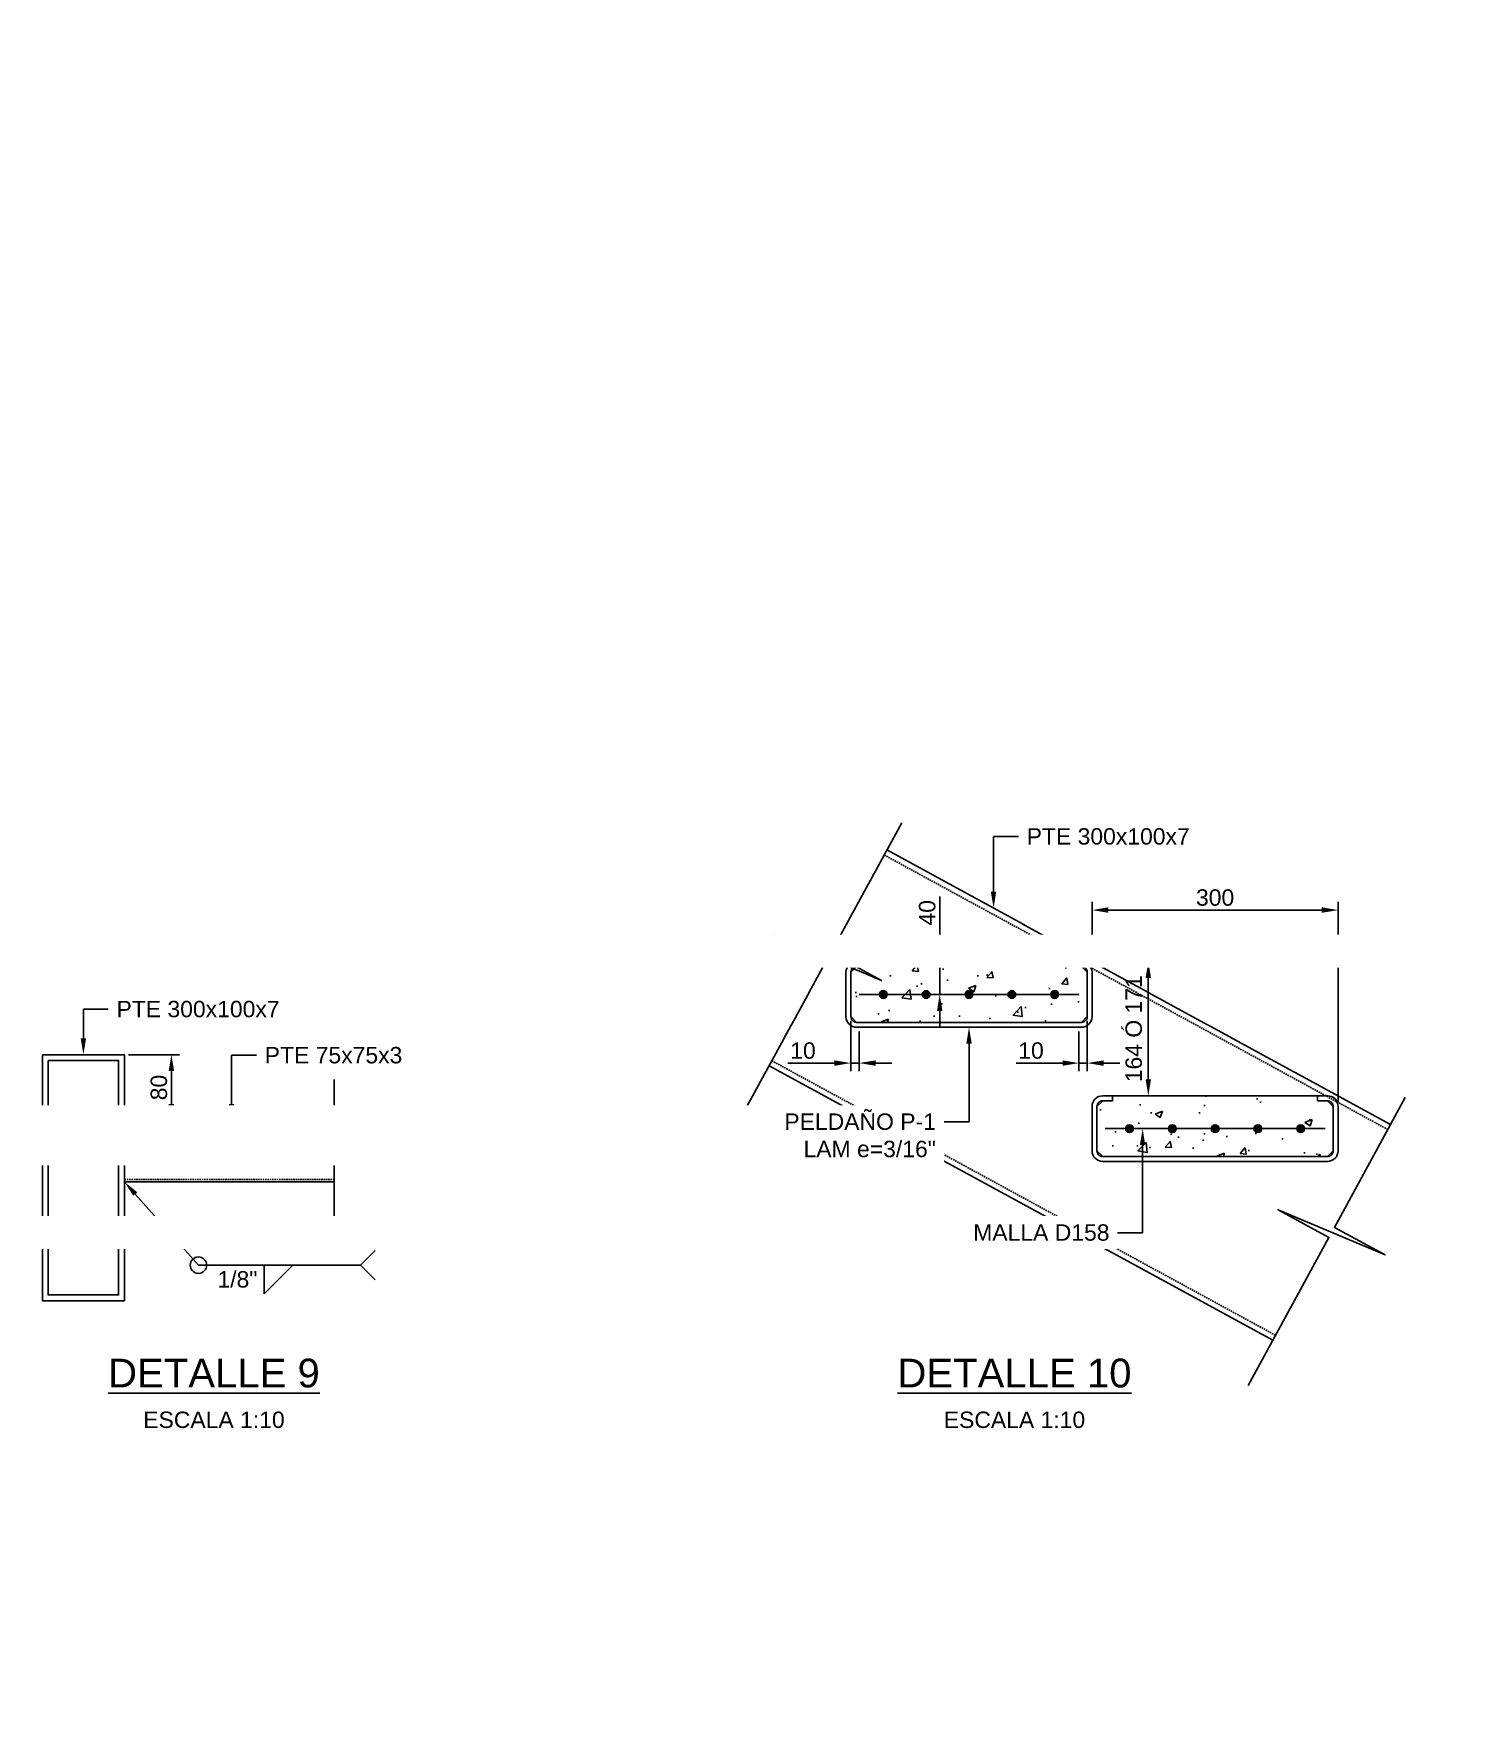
# Model space of a CAD drawing. Header units: millimetres. Extents: x -1367288 to 157996, y -18171 to 61708.
# Drawn here: x 32705 to 34448, y 13244 to 15294 of the extents above; entities that cross this region are included whole.
import ezdxf
from ezdxf import colors
from ezdxf.entities.mleader import LeaderData, LeaderLine
from ezdxf.enums import TextEntityAlignment as Align
from ezdxf.math import Vec2, Vec3

# ---------------------------------------------------------------- set-up
doc = ezdxf.new("R2010")
doc.units = ezdxf.units.MM
doc.header["$LTSCALE"] = 0.3
doc.linetypes.add('HIDDEN', pattern=[9.525, 6.35, -3.175])
for name, color, linetype in [('EE-TEXTO 1', 4, 'Continuous'), ('EE-TEXTO 2', 2, 'Continuous'), ('SIM-CONCRETO', 8, 'Continuous'), ('SIM-COTAS', 1, 'Continuous'), ('SIM-OCULTOS', 8, 'HIDDEN'), ('SIM-PELDAÑOS', 5, 'Continuous'), ('SIM-PTE 300x100x7', 213, 'Continuous'), ('SIM-PTE 75x75x3', 132, 'Continuous')]:
    doc.layers.add(name, color=color, linetype=linetype)
doc.styles.add('ARIAL EE', font='arial.ttf')
doc.styles.get("Standard").update_dxf_attribs({"font": 'arial.ttf'})
doc.dimstyles.new('EE 1_STANDAR', dxfattribs={"dimtxt": 2, "dimasz": 2, "dimexe": 1, "dimexo": 0.5, "dimgap": 0.5, "dimtad": 1, "dimdec": 0, "dimdsep": 46, "dimtxsty": 'ARIAL EE', "dimcen": 1.5, "dimclrd": 256, "dimclre": 256, "dimclrt": 2, "dimadec": 0, "dimazin": 0, "dimtfac": 1, "dimtdec": 0, "dimtix": 1, "dimtmove": 0, "dimatfit": 2, "dimfxl": 1, "dimlwd": -1, "dimlwe": -1, "dimarcsym": 0})

# ---------------------------------------------------------------- blocks, each defined once
blk = doc.blocks.new('*D525')
at = {"layer": 'SIM-COTAS', "transparency": 16777216}
for p, q in [((32820.9, 14048.3), (32883.2, 14048.3)), ((32873.2, 14028.3), (32873.2, 13988.3)), ((32820.9, 13968.3), (32883.2, 13968.3))]:
    blk.add_line(p, q, dxfattribs=at)
for points in [[(32869.8, 14028.3), (32876.5, 14028.3), (32873.2, 14048.3)], [(32869.8, 13988.3), (32876.5, 13988.3), (32873.2, 13968.3)]]:
    blk.add_solid(points, dxfattribs=at)
at = {"layer": 'SIM-COTAS', "color": 2, "transparency": 16777216, "insert": (32858, 14008.3), "char_height": 20, "attachment_point": 5, "rotation": 90, "style": 'ARIAL EE'}
blk.add_mtext('80', dxfattribs=at)
blk = doc.blocks.new('AWS-FILL-IZQ')
at = {"transparency": 16777216}
for p, q in [((8.25, -3.5), (11.75, 0)), ((8.25, 0), (8.25, -3.5)), ((8.25, 0), (20, 0)), ((20, 0), (21.78, 1.78)), ((20, 0), (21.78, -1.78))]:
    blk.add_line(p, q, dxfattribs=at)
at = {"layer": 'EE-TEXTO 2', "color": 2, "transparency": 16777216, "style": 'ARIAL EE'}
for tag, p, flags in [('OBSERVACION', (22.3, -1.07), 4), ('DE-TANTO-CADA-TANTO', (12.07, -2.68), 12)]:
    blk.add_attdef(tag, p, '', height=2, dxfattribs=dict(at, flags=flags))
at = {"layer": 'EE-TEXTO 2', "color": 2, "transparency": 16777216, "style": 'ARIAL EE', "flags": 12}
blk.add_attdef('VALOR_SOLDADURA', text='', height=2, dxfattribs=at).set_placement((7.44, -2.73), align=Align.RIGHT)
blk = doc.blocks.new('TÍTULO')
at = {"layer": 'EE-TEXTO 1', "style": 'ARIAL EE'}
blk.add_attdef('%%UVISTAENPLANTA', text='', height=3.5, dxfattribs=at).set_placement((-0.54, 3.5), align=Align.CENTER)
at = {"layer": 'EE-TEXTO 2', "style": 'ARIAL EE'}
for tag, p in [('SUBTITULO', (-0.77, -1.27)), ('ESCALA1:100', (-0.32, -5.15))]:
    blk.add_attdef(tag, text='', height=2, dxfattribs=at).set_placement(p, align=Align.CENTER)
blk = doc.blocks.new('Peldaño 1')
at = {"layer": 'SIM-CONCRETO'}
h = blk.add_hatch(dxfattribs=at)
h.set_pattern_fill('AR-CONC', color=256, scale=0.5)
h.paths.add_polyline_path([(-25, 0), (-275, 0), (-275, -6), (-287, -6), (-294, -13), (-294, -67), (-287, -74), (-13, -74), (-6, -67), (-6, -13), (-13, -6), (-25, -6)])
blk.add_lwpolyline([(-25, 0), (-275, 0), (-275, -6), (-287, -6), (-294, -13), (-294, -67), (-287, -74), (-13, -74), (-6, -67), (-6, -13), (-13, -6), (-25, -6), (-25, 0)], dxfattribs=at)
at = {"layer": 'SIM-PELDAÑOS'}
blk.add_lwpolyline([(-25, -6), (-13, -6, -0.414214), (-6, -13), (-6, -67, -0.414214), (-13, -74), (-287, -74, -0.414214), (-294, -67), (-294, -13, -0.414214), (-287, -6), (-275, -6), (-275, 0), (-287, 0, 0.414214), (-300, -13), (-300, -67, 0.414214), (-287, -80), (-13, -80, 0.414214), (0, -67), (0, -13, 0.414214), (-13, 0), (-25, 0)], format="xyb", close=True, dxfattribs=at)
blk = doc.blocks.new('*D526')
at = {"layer": 'SIM-COTAS', "transparency": 16777216}
for p, q in [((33995.6, 14153.8), (33995.6, 14234.7)), ((34295.6, 13990.2), (34295.6, 14234.7)), ((34015.6, 14224.7), (34275.6, 14224.7))]:
    blk.add_line(p, q, dxfattribs=at)
at = {"layer": 'SIM-COTAS', "linetype": 'Continuous', "transparency": 16777216}
for points in [[(34015.6, 14228.1), (34015.6, 14221.4), (33995.6, 14224.7)], [(34275.6, 14228.1), (34275.6, 14221.4), (34295.6, 14224.7)]]:
    blk.add_solid(points, dxfattribs=at)
at = {"layer": 'SIM-COTAS', "color": 2, "linetype": 'Continuous', "transparency": 16777216, "insert": (34145.6, 14239.9), "char_height": 20, "attachment_point": 5, "style": 'ARIAL EE'}
blk.add_mtext('300', dxfattribs=at)
blk = doc.blocks.new('*D527')
at = {"layer": 'SIM-COTAS', "transparency": 16777216}
for p, q in [((33987.6, 14161.8), (34074.2, 14161.8)), ((34064.2, 14141.8), (34064.2, 14018.2)), ((34025.6, 13998.2), (34074.2, 13998.2))]:
    blk.add_line(p, q, dxfattribs=at)
at = {"layer": 'SIM-COTAS', "linetype": 'Continuous', "transparency": 16777216}
for points in [[(34060.8, 14141.8), (34067.5, 14141.8), (34064.2, 14161.8)], [(34060.8, 14018.2), (34067.5, 14018.2), (34064.2, 13998.2)]]:
    blk.add_solid(points, dxfattribs=at)
at = {"layer": 'SIM-COTAS', "color": 2, "linetype": 'Continuous', "transparency": 16777216, "insert": (34046.5, 14080), "char_height": 20, "attachment_point": 5, "rotation": 90, "style": 'ARIAL EE'}
blk.add_mtext('164 Ó 171', dxfattribs=at)
blk = doc.blocks.new('*D528')
at = {"layer": 'SIM-COTAS', "transparency": 16777216}
for p, q in [((33809.9, 14181.8), (33809.9, 14241.1)), ((33840.6, 14161.8), (33799.9, 14161.8)), ((33809.9, 14121.8), (33809.9, 14161.8)), ((33840.6, 14121.8), (33799.9, 14121.8)), ((33809.9, 14101.8), (33809.9, 14081.8))]:
    blk.add_line(p, q, dxfattribs=at)
at = {"layer": 'SIM-COTAS', "linetype": 'Continuous', "transparency": 16777216}
for points in [[(33806.5, 14181.8), (33813.2, 14181.8), (33809.9, 14161.8)], [(33806.5, 14101.8), (33813.2, 14101.8), (33809.9, 14121.8)]]:
    blk.add_solid(points, dxfattribs=at)
at = {"layer": 'SIM-COTAS', "color": 2, "linetype": 'Continuous', "transparency": 16777216, "insert": (33794.7, 14221.4), "char_height": 20, "attachment_point": 5, "rotation": 90, "style": 'ARIAL EE'}
blk.add_mtext('40', dxfattribs=at)
blk = doc.blocks.new('*D529')
at = {"layer": 'SIM-COTAS', "transparency": 16777216}
for p, q in [((33701.6, 14089.8), (33701.6, 14028.1)), ((33711.6, 14076.8), (33711.6, 14028.1)), ((33681.6, 14038.1), (33624.9, 14038.1)), ((33711.6, 14038.1), (33701.6, 14038.1)), ((33731.6, 14038.1), (33751.6, 14038.1))]:
    blk.add_line(p, q, dxfattribs=at)
at = {"layer": 'SIM-COTAS', "linetype": 'Continuous', "transparency": 16777216}
for points in [[(33681.6, 14041.4), (33681.6, 14034.8), (33701.6, 14038.1)], [(33731.6, 14041.4), (33731.6, 14034.8), (33711.6, 14038.1)]]:
    blk.add_solid(points, dxfattribs=at)
at = {"layer": 'SIM-COTAS', "color": 2, "linetype": 'Continuous', "transparency": 16777216, "insert": (33643.2, 14053.3), "char_height": 20, "attachment_point": 5, "style": 'ARIAL EE'}
blk.add_mtext('10', dxfattribs=at)
blk = doc.blocks.new('*D530')
at = {"layer": 'SIM-COTAS', "transparency": 16777216}
for p, q in [((33989.6, 14089.8), (33989.6, 14028.1)), ((33979.6, 14076.8), (33979.6, 14028.1)), ((33959.6, 14038.1), (33902.9, 14038.1)), ((33989.6, 14038.1), (33979.6, 14038.1)), ((34009.6, 14038.1), (34029.6, 14038.1))]:
    blk.add_line(p, q, dxfattribs=at)
at = {"layer": 'SIM-COTAS', "linetype": 'Continuous', "transparency": 16777216}
for points in [[(33959.6, 14041.4), (33959.6, 14034.8), (33979.6, 14038.1)], [(34009.6, 14041.4), (34009.6, 14034.8), (33989.6, 14038.1)]]:
    blk.add_solid(points, dxfattribs=at)
at = {"layer": 'SIM-COTAS', "color": 2, "linetype": 'Continuous', "transparency": 16777216, "insert": (33921.2, 14053.3), "char_height": 20, "attachment_point": 5, "style": 'ARIAL EE'}
blk.add_mtext('10', dxfattribs=at)

msp = doc.modelspace()

# ---------------------------------------------------------------- linework, layer by layer
at = {"layer": 'SIM-COTAS', "elevation": 2.1}
msp.add_lwpolyline([(33071.5, 13843.3), (33071.5, 13923.8), (33002, 13923.8, 0.024922), (33000.9, 13923.8), (33142, 13937.9, -0.024922), (33140.9, 13937.8), (33071.5, 13937.8), (33071.5, 14018.3)], format="xyb", dxfattribs=at)
at = {"layer": 'SIM-COTAS'}
msp.add_circle((32906.2, 13791.7, 2.1), 10, dxfattribs=at)
at = {"layer": 'SIM-OCULTOS', "elevation": 2.1}
msp.add_lwpolyline([(32815.9, 13896.3), (33071.5, 13896.3), (33071.5, 13965.3), (32815.9, 13965.3)], close=True, dxfattribs=at)
at = {"layer": 'SIM-PTE 300x100x7', "elevation": 2.1}
msp.add_lwpolyline([(32722.9, 14041.3), (32722.9, 13755.3), (32808.9, 13755.3), (32808.9, 14041.3)], close=True, dxfattribs=at)
at = {"layer": 'SIM-PTE 75x75x3', "elevation": 2.1}
msp.add_lwpolyline([(32815.9, 13893.3), (33071.5, 13893.3), (33071.5, 13968.3), (32815.9, 13968.3)], close=True, dxfattribs=at)

# ---------------------------------------------------------------- block references
at = {"layer": 'EE-TEXTO 1'}
ref = msp.add_blockref('TÍTULO', (32925.1, 13660.1, 0.6), dxfattribs=dict(at, xscale=10, yscale=10, zscale=10))
ref.add_attrib('%%UTÍTULO', '%%uDETALLE 9', dxfattribs={"height": 35, "style": 'ARIAL EE'}).set_placement((32925.1, 13660.1, 0.6), align=Align.MIDDLE_CENTER)
ref.add_attrib('ESCALA', 'ESCALA 1:10', dxfattribs={"layer": 'EE-TEXTO 2', "height": 20, "style": 'ARIAL EE'}).set_placement((32925.1, 13603.1, 0.6), align=Align.MIDDLE_CENTER)
ref = msp.add_blockref('TÍTULO', (33901, 13660.1, 0.6), dxfattribs=dict(at, xscale=10, yscale=10, zscale=10))
ref.add_attrib('%%UTÍTULO', '%%uDETALLE 10', dxfattribs={"height": 35, "style": 'ARIAL EE'}).set_placement((33901, 13660.1, 0.6), align=Align.MIDDLE_CENTER)
ref.add_attrib('ESCALA', 'ESCALA 1:10', dxfattribs={"layer": 'EE-TEXTO 2', "height": 20, "style": 'ARIAL EE'}).set_placement((33901, 13603.1, 0.6), align=Align.MIDDLE_CENTER)

# ---------------------------------------------------------------- leaders
at = {"layer": 'SIM-COTAS', "linetype": 'Continuous'}
ml = msp.add_multileader_mtext('Standard', dxfattribs=at)
ml.set_content('\\A1;{\\C2;COLUMNA\\PPTE 300x300x10mm}', color=256)
ml.set_leader_properties()
ml.build(insert=Vec2(0, 0))
ml.multileader.update_dxf_attribs({"dogleg_length": 0.0025, "arrow_head_size": 100, "scale": 50})
ctx = ml.context
ctx.base_point, ctx.scale, ctx.char_height, ctx.arrow_head_size, ctx.landing_gap_size, ctx.plane_origin = Vec3(-14168.4, 15241.2, -2.4), 50, 100, 100, 50, Vec3(-17561.4, -408, -2.4)
notes = []
notes.append((ctx, [(0, (1, 1, 0), (-14245.6, 15241.2, -2.4), (1, 0), 77.3, [(0, [(-14456.5, 15241.2, -2.4)], 0, [])])]))
ctx.mtext.insert, ctx.mtext.width, ctx.mtext.defined_height, ctx.mtext.flow_direction = Vec3(-14118.4, 15292.1, -2.4), 1318.047, 411.1, 5
ml = msp.add_multileader_mtext('Standard', dxfattribs=at)
ml.set_content('\\A1;{\\C2;PTE 300x100x7}', color=256)
ml.set_leader_properties()
ml.build(insert=Vec2(0, 0))
ml.multileader.update_dxf_attribs({"dogleg_length": 0.0025, "arrow_head_size": 20, "scale": 10})
ctx = ml.context
ctx.base_point, ctx.scale, ctx.char_height, ctx.arrow_head_size, ctx.landing_gap_size, ctx.plane_origin = Vec3(30896.5, 14186.6, 2.1), 10, 20, 20, 10, Vec3(866, 20238.6, 2.1)
notes.append((ctx, [(0, (1, 1, 0), (30866.2, 14186.6, 2.1), (1, 0), 30.4, [(0, [(30866.2, 14131.1, 2.1)], 0, [])])]))
ctx.mtext.insert, ctx.mtext.width, ctx.mtext.defined_height, ctx.mtext.flow_direction = Vec3(30906.5, 14196.8, 2.1), 200.659, 84.6, 5
ctx.mtext.has_bg_fill, ctx.mtext.bg_color, ctx.mtext.bg_scale_factor, ctx.mtext.bg_transparency, ctx.mtext.use_window_bg_color = 1, -1027028792, 1.5, 0, 1
at = {"layer": 'SIM-COTAS'}
ml = msp.add_multileader_block('Standard', dxfattribs=at)
ml.set_content('AWS-FILL-IZQ', color=256, scale=10)
ml.set_attribute('VALOR_SOLDADURA', '1/8"', width=0)
ml.set_attribute('DE-TANTO-CADA-TANTO', '', width=0)
ml.set_attribute('OBSERVACION', '', width=0)
ml.set_leader_properties(color=256)
ml.build(insert=Vec2(0, 0))
ml.multileader.update_dxf_attribs({"arrow_head_size": 20, "scale": 10, "block_connection_type": 1})
ctx = ml.context
ctx.base_point, ctx.scale, ctx.char_height, ctx.arrow_head_size, ctx.landing_gap_size, ctx.plane_origin = Vec3(32986.2, 13791.7, 2.1), 10, 40, 20, 20, Vec3(33468.3, 13800.5, 2.1)
ctx.attachment_type = 1
notes.append((ctx, [(0, (1, 1, 0), (32906.2, 13791.7, 2.1), (1, 0), 80, [(0, [(32815.9, 13893.3, 2.1), (32906.2, 13791.7, 2.1)], 0, [])])]))
ctx.block.insert = Vec3(32903.7, 13791.7, 2.1)
at = {"layer": 'SIM-COTAS', "linetype": 'Continuous'}
ml = msp.add_multileader_mtext('Standard', dxfattribs=at)
ml.set_content('\\A1;{\\C2;VIGA ARMADA TIPO1}', color=256)
ml.set_leader_properties()
ml.build(insert=Vec2(0, 0))
ml.multileader.update_dxf_attribs({"dogleg_length": 0.0025, "arrow_head_size": 100, "scale": 50})
ctx = ml.context
ctx.base_point, ctx.scale, ctx.char_height, ctx.arrow_head_size, ctx.landing_gap_size, ctx.plane_origin = Vec3(-11488.6, 13342.9, 2), 50, 100, 100, 50, Vec3(-15708.9, -2492.3, 2)
notes.append((ctx, [(0, (1, 1, 0), (-11680.8, 13342.9, 2), (1, 0), 192.2, [(0, [(-11680.8, 13782.8, 2)], 0, [])])]))
ctx.mtext.insert, ctx.mtext.width, ctx.mtext.defined_height, ctx.mtext.flow_direction = Vec3(-11438.6, 13393.7, 2), 1051.855, 411.1, 5
for ctx, leaders in notes:
    for number, flags, end, landing, length, lines in leaders:
        leader = LeaderData()
        leader.index, (leader.has_last_leader_line, leader.has_dogleg_vector, leader.attachment_direction) = number, flags
        leader.last_leader_point, leader.dogleg_vector, leader.dogleg_length = Vec3(end), Vec3(landing), length
        for number, points, colour, breaks in lines:
            line = LeaderLine()
            line.index, line.vertices, line.color, line.breaks = number, Vec3.list(points), colors.encode_raw_color(colour), breaks
            leader.lines.append(line)
        ctx.leaders.append(leader)

# ---------------------------------------------------------------- next in the draw order: leaders
ml = msp.add_multileader_mtext('Standard', dxfattribs=at)
ml.set_content('\\A1;{\\C2;4 Ø 5/8" A325 PASANTES}', color=256)
ml.set_leader_properties()
ml.build(insert=Vec2(0, 0))
ml.multileader.update_dxf_attribs({"dogleg_length": 0.0025, "arrow_head_size": 20, "scale": 10})
ctx = ml.context
ctx.base_point, ctx.scale, ctx.char_height, ctx.arrow_head_size, ctx.landing_gap_size, ctx.plane_origin = Vec3(31866.2, 14241.8, 2.1), 10, 20, 20, 10, Vec3(1833.5, 19442.6, 2.1)
notes = []
notes.append((ctx, [(0, (1, 1, 0), (31835.8, 14241.8, 2.1), (1, 0), 30.4, [(0, [(31777.2, 14056.1, 2.1)], 0, [])])]))
ctx.mtext.insert, ctx.mtext.width, ctx.mtext.defined_height, ctx.mtext.flow_direction = Vec3(31876.2, 14251.9, 2.1), 179.266, 84.6, 5
ctx.mtext.has_bg_fill, ctx.mtext.bg_color, ctx.mtext.bg_scale_factor, ctx.mtext.bg_transparency, ctx.mtext.use_window_bg_color = 1, -1027028792, 1.5, 0, 1
for ctx, leaders in notes:
    for number, flags, end, landing, length, lines in leaders:
        leader = LeaderData()
        leader.index, (leader.has_last_leader_line, leader.has_dogleg_vector, leader.attachment_direction) = number, flags
        leader.last_leader_point, leader.dogleg_vector, leader.dogleg_length = Vec3(end), Vec3(landing), length
        for number, points, colour, breaks in lines:
            line = LeaderLine()
            line.index, line.vertices, line.color, line.breaks = number, Vec3.list(points), colors.encode_raw_color(colour), breaks
            leader.lines.append(line)
        ctx.leaders.append(leader)

# ---------------------------------------------------------------- next in the draw order: linework, layer by layer
at = {"layer": 'SIM-PTE 300x100x7', "elevation": 2.1}
msp.add_lwpolyline([(32715.9, 14048.3), (32715.9, 13748.3), (32815.9, 13748.3), (32815.9, 14048.3)], close=True, dxfattribs=at)

# ---------------------------------------------------------------- next in the draw order: dimensions: what is measured, and where the dimension line sits
at = {"layer": 'SIM-COTAS'}
dim = msp.add_linear_dim(base=(32873.2, 13968.3), p1=(32815.9, 14048.3, 2.1), p2=(32815.9, 13968.3, 2.1), angle=90, dimstyle='EE 1_STANDAR', dxfattribs=at)
dim.commit()
dim.dimension.update_dxf_attribs({"geometry": '*D525', "text_midpoint": (32858, 14008.3)})

# ---------------------------------------------------------------- next in the draw order: leaders
at = {"layer": 'SIM-COTAS', "linetype": 'Continuous'}
ml = msp.add_multileader_mtext('Standard', dxfattribs=at)
ml.set_content('\\A1;{\\C2;PTE 300x100x7}', color=256)
ml.set_leader_properties()
ml.build(insert=Vec2(0, 0))
ml.multileader.update_dxf_attribs({"dogleg_length": 0.0025, "arrow_head_size": 20, "scale": 10})
ctx = ml.context
ctx.base_point, ctx.scale, ctx.char_height, ctx.arrow_head_size, ctx.landing_gap_size, ctx.plane_origin = Vec3(32103.3, 14186.6, 2.1), 10, 20, 20, 10, Vec3(2072.7, 20238.6, 2.1)
notes = []
notes.append((ctx, [(0, (1, 1, 0), (32072.9, 14186.6, 2.1), (1, 0), 30.4, [(0, [(32072.9, 14131.1, 2.1)], 0, [])])]))
ctx.mtext.insert, ctx.mtext.width, ctx.mtext.defined_height, ctx.mtext.flow_direction = Vec3(32113.3, 14196.8, 2.1), 200.659, 84.6, 5
ctx.mtext.has_bg_fill, ctx.mtext.bg_color, ctx.mtext.bg_scale_factor, ctx.mtext.bg_transparency, ctx.mtext.use_window_bg_color = 1, -1027028792, 1.5, 0, 1
for ctx, leaders in notes:
    for number, flags, end, landing, length, lines in leaders:
        leader = LeaderData()
        leader.index, (leader.has_last_leader_line, leader.has_dogleg_vector, leader.attachment_direction) = number, flags
        leader.last_leader_point, leader.dogleg_vector, leader.dogleg_length = Vec3(end), Vec3(landing), length
        for number, points, colour, breaks in lines:
            line = LeaderLine()
            line.index, line.vertices, line.color, line.breaks = number, Vec3.list(points), colors.encode_raw_color(colour), breaks
            leader.lines.append(line)
        ctx.leaders.append(leader)

# ---------------------------------------------------------------- next in the draw order: leaders
ml = msp.add_multileader_mtext('Standard', dxfattribs=at)
ml.set_content('\\A1;{\\C2;2 PLATINAS e = 1/4"}', color=256)
ml.set_leader_properties()
ml.build(insert=Vec2(0, 0))
ml.multileader.update_dxf_attribs({"dogleg_length": 0.0025, "arrow_head_size": 20, "scale": 10})
ctx = ml.context
ctx.base_point, ctx.scale, ctx.char_height, ctx.arrow_head_size, ctx.landing_gap_size, ctx.plane_origin = Vec3(31865, 14327.5, 2.1), 10, 20, 20, 10, Vec3(1790.3, 19943.1, 2.1)
notes = []
notes.append((ctx, [(0, (1, 1, 0), (31834.7, 14327.5, 2.1), (1, 0), 30.4, [(0, [(31757.2, 14086.1, 2.1)], 0, [])])]))
ctx.mtext.insert, ctx.mtext.width, ctx.mtext.defined_height, ctx.mtext.flow_direction = Vec3(31875, 14337.7, 2.1), 164.179, 84.6, 5
ctx.mtext.has_bg_fill, ctx.mtext.bg_color, ctx.mtext.bg_scale_factor, ctx.mtext.bg_transparency, ctx.mtext.use_window_bg_color = 1, -1027028792, 1.5, 0, 1
for ctx, leaders in notes:
    for number, flags, end, landing, length, lines in leaders:
        leader = LeaderData()
        leader.index, (leader.has_last_leader_line, leader.has_dogleg_vector, leader.attachment_direction) = number, flags
        leader.last_leader_point, leader.dogleg_vector, leader.dogleg_length = Vec3(end), Vec3(landing), length
        for number, points, colour, breaks in lines:
            line = LeaderLine()
            line.index, line.vertices, line.color, line.breaks = number, Vec3.list(points), colors.encode_raw_color(colour), breaks
            leader.lines.append(line)
        ctx.leaders.append(leader)

# ---------------------------------------------------------------- next in the draw order: leaders
ml = msp.add_multileader_mtext('Standard', dxfattribs=at)
ml.set_content('\\A1;{\\C2;PTE 300x100x7}', color=256)
ml.set_leader_properties()
ml.build(insert=Vec2(0, 0))
ml.multileader.update_dxf_attribs({"dogleg_length": 0.0025, "arrow_head_size": 20, "scale": 10})
ctx = ml.context
ctx.base_point, ctx.scale, ctx.char_height, ctx.arrow_head_size, ctx.landing_gap_size, ctx.plane_origin = Vec3(32796.3, 14103.8, 2.1), 10, 20, 20, 10, Vec3(2765.7, 20155.8, 2.1)
notes = []
notes.append((ctx, [(0, (1, 1, 0), (32765.9, 14103.8, 2.1), (1, 0), 30.4, [(0, [(32765.9, 14048.3, 2.1)], 0, [])])]))
ctx.mtext.insert, ctx.mtext.width, ctx.mtext.defined_height, ctx.mtext.flow_direction = Vec3(32806.3, 14114, 2.1), 200.659, 84.6, 5
ctx.mtext.has_bg_fill, ctx.mtext.bg_color, ctx.mtext.bg_scale_factor, ctx.mtext.bg_transparency, ctx.mtext.use_window_bg_color = 1, -1027028792, 1.5, 0, 1
for ctx, leaders in notes:
    for number, flags, end, landing, length, lines in leaders:
        leader = LeaderData()
        leader.index, (leader.has_last_leader_line, leader.has_dogleg_vector, leader.attachment_direction) = number, flags
        leader.last_leader_point, leader.dogleg_vector, leader.dogleg_length = Vec3(end), Vec3(landing), length
        for number, points, colour, breaks in lines:
            line = LeaderLine()
            line.index, line.vertices, line.color, line.breaks = number, Vec3.list(points), colors.encode_raw_color(colour), breaks
            leader.lines.append(line)
        ctx.leaders.append(leader)

# ---------------------------------------------------------------- next in the draw order: hatches: boundary and pattern name
at = {"layer": 'SIM-PTE 300x100x7'}
h = msp.add_hatch(color=256, dxfattribs=at)
h.dxf.hatch_style = 1
edge = h.paths.add_edge_path()
edge.add_arc((33741.2, 14121.8), 4.75, 0, 360)
h = msp.add_hatch(color=256, dxfattribs=at)
h.dxf.hatch_style = 1
edge = h.paths.add_edge_path()
edge.add_arc((33793.4, 14121.8), 4.75, 0, 360)
h = msp.add_hatch(color=256, dxfattribs=at)
h.dxf.hatch_style = 1
edge = h.paths.add_edge_path()
edge.add_arc((33845.6, 14121.8), 4.75, 0, 360)
h = msp.add_hatch(color=256, dxfattribs=at)
h.dxf.hatch_style = 1
edge = h.paths.add_edge_path()
edge.add_arc((33897.8, 14121.8), 4.75, 0, 360)
h = msp.add_hatch(color=256, dxfattribs=at)
h.dxf.hatch_style = 1
edge = h.paths.add_edge_path()
edge.add_arc((33950, 14121.8), 4.75, 0, 360)

# ---------------------------------------------------------------- next in the draw order: linework, layer by layer
at = {"layer": 'SIM-PTE 300x100x7', "elevation": -0.2}
msp.add_lwpolyline([(33711.6, 14121.8), (33979.6, 14121.8)], dxfattribs=at)
at = {"layer": 'SIM-PTE 300x100x7'}
for centre in [(33741.2, 14121.8, -0.2), (33793.4, 14121.8, -0.2), (33845.6, 14121.8, -0.2), (33897.8, 14121.8, -0.2), (33950, 14121.8, -0.2)]:
    msp.add_circle(centre, 4.75, dxfattribs=at)

# ---------------------------------------------------------------- next in the draw order: block references
msp.add_blockref('Peldaño 1', (33995.6, 14161.8, -0.2))

# ---------------------------------------------------------------- next in the draw order: dimensions: what is measured, and where the dimension line sits
at = {"layer": 'SIM-COTAS', "linetype": 'Continuous'}
dim = msp.add_linear_dim(base=(33809.9, 14161.8), p1=(33845.6, 14121.8, -0.2), p2=(33845.6, 14161.8, -0.2), angle=90, dimstyle='EE 1_STANDAR', dxfattribs=at)
dim.commit()
dim.dimension.update_dxf_attribs({"geometry": '*D528', "text_midpoint": (33809.9, 14221.4), "dimtype": 160})

# ---------------------------------------------------------------- next in the draw order: leaders
ml = msp.add_multileader_mtext('Standard', dxfattribs=at)
ml.set_content('\\A1;{\\C2;PTE 75x75x3}', color=256)
ml.set_leader_properties()
ml.build(insert=Vec2(0, 0))
ml.multileader.update_dxf_attribs({"dogleg_length": 0.0025, "arrow_head_size": 20, "scale": 10})
ctx = ml.context
ctx.base_point, ctx.scale, ctx.char_height, ctx.arrow_head_size, ctx.landing_gap_size, ctx.plane_origin = Vec3(32977, 14047.6), 10, 20, 20, 10, Vec3(2946.4, 20099.7)
notes = []
notes.append((ctx, [(0, (1, 1, 0), (32946.6, 14047.6), (1, 0), 30.4, [(0, [(32946.6, 13968.3)], 0, [])])]))
ctx.mtext.insert, ctx.mtext.width, ctx.mtext.defined_height, ctx.mtext.flow_direction = Vec3(32987, 14057.8), 200.659, 84.6, 5
ctx.mtext.has_bg_fill, ctx.mtext.bg_color, ctx.mtext.bg_scale_factor, ctx.mtext.bg_transparency, ctx.mtext.use_window_bg_color = 1, -1027028792, 1.5, 0, 1
for ctx, leaders in notes:
    for number, flags, end, landing, length, lines in leaders:
        leader = LeaderData()
        leader.index, (leader.has_last_leader_line, leader.has_dogleg_vector, leader.attachment_direction) = number, flags
        leader.last_leader_point, leader.dogleg_vector, leader.dogleg_length = Vec3(end), Vec3(landing), length
        for number, points, colour, breaks in lines:
            line = LeaderLine()
            line.index, line.vertices, line.color, line.breaks = number, Vec3.list(points), colors.encode_raw_color(colour), breaks
            leader.lines.append(line)
        ctx.leaders.append(leader)

# ---------------------------------------------------------------- next in the draw order: hatches: boundary and pattern name
at = {"layer": 'SIM-PTE 300x100x7'}
h = msp.add_hatch(color=256, dxfattribs=at)
h.dxf.hatch_style = 1
edge = h.paths.add_edge_path()
edge.add_arc((34041.2, 13958.2), 4.75, 0, 360)
h = msp.add_hatch(color=256, dxfattribs=at)
h.dxf.hatch_style = 1
edge = h.paths.add_edge_path()
edge.add_arc((34093.4, 13958.2), 4.75, 0, 360)
h = msp.add_hatch(color=256, dxfattribs=at)
h.dxf.hatch_style = 1
edge = h.paths.add_edge_path()
edge.add_arc((34145.6, 13958.2), 4.75, 0, 360)
h = msp.add_hatch(color=256, dxfattribs=at)
h.dxf.hatch_style = 1
edge = h.paths.add_edge_path()
edge.add_arc((34197.8, 13958.2), 4.75, 0, 360)
h = msp.add_hatch(color=256, dxfattribs=at)
h.dxf.hatch_style = 1
edge = h.paths.add_edge_path()
edge.add_arc((34250, 13958.2), 4.75, 0, 360)

# ---------------------------------------------------------------- next in the draw order: linework, layer by layer
at = {"layer": 'SIM-COTAS', "elevation": -6.2}
for points in [[(33572, 13979.8), (33670.4, 14160.2), (33609.4, 14193.5, 0.024922), (33608.5, 14194), (33739, 14138.8, -0.024922), (33738.1, 14139.3), (33677.1, 14172.5), (33763.5, 14331)], [(34185.9, 13645.1), (34284.3, 13825.5), (34223.3, 13858.8, 0.024922), (34222.4, 13859.2), (34352.9, 13804.1, -0.024922), (34352, 13804.6), (34291, 13837.8), (34377.4, 13996.3)]]:
    msp.add_lwpolyline(points, format="xyb", dxfattribs=at)
at = {"layer": 'SIM-OCULTOS', "elevation": -6.2}
for points in [[(34356.1, 13957.1), (33742.2, 14291.9)], [(33605.3, 14040.9), (34219.2, 13706.2)]]:
    msp.add_lwpolyline(points, dxfattribs=at)
at = {"layer": 'SIM-PTE 300x100x7', "elevation": -6.2}
for points in [[(34359.5, 13963.4), (33745.6, 14298.1)], [(33601.9, 14034.7), (34215.8, 13700)]]:
    msp.add_lwpolyline(points, dxfattribs=at)
at = {"layer": 'SIM-PTE 300x100x7'}
msp.add_lwpolyline([(34011.6, 13958.2), (34279.6, 13958.2)], dxfattribs=at)
for centre in [(34041.2, 13958.2), (34093.4, 13958.2), (34145.6, 13958.2), (34197.8, 13958.2), (34250, 13958.2)]:
    msp.add_circle(centre, 4.75, dxfattribs=at)

# ---------------------------------------------------------------- next in the draw order: block references
msp.add_blockref('Peldaño 1', (34295.6, 13998.2))

# ---------------------------------------------------------------- next in the draw order: dimensions: what is measured, and where the dimension line sits
at = {"layer": 'SIM-COTAS', "linetype": 'Continuous'}
dim = msp.add_linear_dim(base=(34295.6, 14224.7), p1=(33995.6, 14148.8, -0.2), p2=(34295.6, 13985.2), dimstyle='EE 1_STANDAR', dxfattribs=at)
dim.commit()
dim.dimension.update_dxf_attribs({"geometry": '*D526', "text_midpoint": (34145.6, 14239.9)})
dim = msp.add_linear_dim(base=(34064.2, 13998.2), p1=(33982.6, 14161.8, -0.2), p2=(34020.6, 13998.2), angle=90, text='<> Ó 171', dimstyle='EE 1_STANDAR', dxfattribs=at)
dim.commit()
dim.dimension.update_dxf_attribs({"geometry": '*D527', "text_midpoint": (34046.5, 14080)})
dim = msp.add_linear_dim(base=(33979.6, 14038.1), p1=(33989.6, 14094.8, -0.2), p2=(33979.6, 14081.8, -0.2), angle=180, dimstyle='EE 1_STANDAR', dxfattribs=at)
dim.commit()
dim.dimension.update_dxf_attribs({"geometry": '*D530', "text_midpoint": (33921.2, 14038.1), "dimtype": 160})

# ---------------------------------------------------------------- next in the draw order: leaders
ml = msp.add_multileader_mtext('Standard', dxfattribs=at)
ml.set_content('\\A1;{\\C2;PTE 300x100x7}', color=256)
ml.set_leader_properties()
ml.build(insert=Vec2(0, 0))
ml.multileader.update_dxf_attribs({"dogleg_length": 0.0025, "arrow_head_size": 20, "scale": 10})
ctx = ml.context
ctx.base_point, ctx.scale, ctx.char_height, ctx.arrow_head_size, ctx.landing_gap_size, ctx.plane_origin = Vec3(33905.9, 14314.5), 10, 20, 20, 10, Vec3(3875.3, 20384.7)
notes = []
notes.append((ctx, [(0, (1, 1, 0), (33875.5, 14314.5), (1, 0), 30.4, [(0, [(33875.5, 14227.2)], 0, [])])]))
ctx.mtext.insert, ctx.mtext.width, ctx.mtext.defined_height, ctx.mtext.flow_direction = Vec3(33915.9, 14324.6), 200.659, 84.6, 5
ctx.mtext.has_bg_fill, ctx.mtext.bg_color, ctx.mtext.bg_scale_factor, ctx.mtext.bg_transparency, ctx.mtext.use_window_bg_color = 1, -1027028792, 1.5, 0, 1
ml = msp.add_multileader_mtext('Standard', dxfattribs=at)
ml.set_content('\\A1;{\\C2;MALLA D158}', color=256)
ml.set_leader_properties()
ml.build(insert=Vec2(0, 0))
ml.multileader.update_dxf_attribs({"dogleg_length": 0.0025, "arrow_head_size": 20, "scale": 10})
ctx = ml.context
ctx.base_point, ctx.scale, ctx.char_height, ctx.arrow_head_size, ctx.landing_gap_size, ctx.plane_origin = Vec3(33844, 13831.3), 10, 20, 20, 10, Vec3(64057.4, 20129.5)
ctx.text_align_type = 2
notes.append((ctx, [(0, (1, 1, 0), (34057.2, 13831.3), (-1, 0), 30.4, [(0, [(34057.2, 13958.2)], 0, [])])]))
ctx.mtext.insert, ctx.mtext.rotation, ctx.mtext.width, ctx.mtext.defined_height, ctx.mtext.alignment, ctx.mtext.flow_direction = Vec3(34016.9, 13841.5), 6.283185, 168.142, 84.6, 3, 5
ctx.mtext.has_bg_fill, ctx.mtext.bg_color, ctx.mtext.bg_scale_factor, ctx.mtext.bg_transparency, ctx.mtext.use_window_bg_color = 1, -1027028792, 1.5, 0, 1
ml = msp.add_multileader_mtext('Standard', dxfattribs=at)
ml.set_content('\\A1;{\\C2;VIGA ARMADA TIPO1}', color=256)
ml.set_leader_properties()
ml.build(insert=Vec2(0, 0))
ml.multileader.update_dxf_attribs({"dogleg_length": 3.84, "arrow_head_size": 100, "scale": 50})
ctx = ml.context
ctx.base_point, ctx.scale, ctx.char_height, ctx.arrow_head_size, ctx.landing_gap_size, ctx.plane_origin = Vec3(-14428.9, 13343, -1.8), 50, 100, 100, 50, Vec3(-18649.2, -2492.2, -1.8)
notes.append((ctx, [(0, (1, 1, 0), (-14621.1, 13343, -1.8), (1, 0), 192.2, [(0, [(-14621, 13782.9, -1.8)], 0, [])])]))
ctx.mtext.insert, ctx.mtext.width, ctx.mtext.defined_height, ctx.mtext.flow_direction = Vec3(-14378.9, 13393.8, -1.8), 995.692, 380, 5
ctx.mtext.has_bg_fill, ctx.mtext.bg_color, ctx.mtext.bg_scale_factor, ctx.mtext.bg_transparency, ctx.mtext.use_window_bg_color = 1, -1073741824, 1.5, 0, 1
for ctx, leaders in notes:
    for number, flags, end, landing, length, lines in leaders:
        leader = LeaderData()
        leader.index, (leader.has_last_leader_line, leader.has_dogleg_vector, leader.attachment_direction) = number, flags
        leader.last_leader_point, leader.dogleg_vector, leader.dogleg_length = Vec3(end), Vec3(landing), length
        for number, points, colour, breaks in lines:
            line = LeaderLine()
            line.index, line.vertices, line.color, line.breaks = number, Vec3.list(points), colors.encode_raw_color(colour), breaks
            leader.lines.append(line)
        ctx.leaders.append(leader)

# ---------------------------------------------------------------- next in the draw order: leaders
ml = msp.add_multileader_mtext('Standard', dxfattribs=at)
ml.set_content('\\A1;{\\C2;PELDAÑO P-1\\PLAM e=3/16"}', color=256)
ml.set_leader_properties()
ml.build(insert=Vec2(0, 0))
ml.multileader.update_dxf_attribs({"dogleg_length": 0.0025, "arrow_head_size": 20, "scale": 10})
ctx = ml.context
ctx.base_point, ctx.scale, ctx.char_height, ctx.arrow_head_size, ctx.landing_gap_size, ctx.plane_origin = Vec3(33617.7, 13966.6, -0.2), 10, 20, 20, 10, Vec3(63845.8, 20253.1, -0.2)
ctx.text_align_type = 2
notes = []
notes.append((ctx, [(0, (1, 1, 0), (33845.6, 13966.6, -0.2), (-1, 0), 30.4, [(0, [(33845.6, 14081.8, -0.2)], 0, [])])]))
ctx.mtext.insert, ctx.mtext.rotation, ctx.mtext.width, ctx.mtext.defined_height, ctx.mtext.alignment, ctx.mtext.flow_direction = Vec3(33805.2, 13976.7, -0.2), 6.283185, 200.659, 84.6, 3, 5
ctx.mtext.has_bg_fill, ctx.mtext.bg_color, ctx.mtext.bg_scale_factor, ctx.mtext.bg_transparency, ctx.mtext.use_window_bg_color = 1, -1027028792, 1.5, 0, 1
for ctx, leaders in notes:
    for number, flags, end, landing, length, lines in leaders:
        leader = LeaderData()
        leader.index, (leader.has_last_leader_line, leader.has_dogleg_vector, leader.attachment_direction) = number, flags
        leader.last_leader_point, leader.dogleg_vector, leader.dogleg_length = Vec3(end), Vec3(landing), length
        for number, points, colour, breaks in lines:
            line = LeaderLine()
            line.index, line.vertices, line.color, line.breaks = number, Vec3.list(points), colors.encode_raw_color(colour), breaks
            leader.lines.append(line)
        ctx.leaders.append(leader)

# ---------------------------------------------------------------- next in the draw order: dimensions: what is measured, and where the dimension line sits
dim = msp.add_linear_dim(base=(33711.6, 14038.1), p1=(33701.6, 14094.8, -0.2), p2=(33711.6, 14081.8, -0.2), dimstyle='EE 1_STANDAR', dxfattribs=at)
dim.commit()
dim.dimension.update_dxf_attribs({"geometry": '*D529', "text_midpoint": (33643.2, 14038.1), "dimtype": 160})

# ---------------------------------------------------------------- next in the draw order: leaders
ml = msp.add_multileader_mtext('Standard', dxfattribs=at)
ml.set_content('\\A1;{\\C2;MALLA D158}', color=256)
ml.set_leader_properties()
ml.build(insert=Vec2(0, 0))
ml.multileader.update_dxf_attribs({"dogleg_length": 0.0025, "arrow_head_size": 20, "scale": 10})
ctx = ml.context
ctx.base_point, ctx.scale, ctx.char_height, ctx.arrow_head_size, ctx.landing_gap_size, ctx.plane_origin = Vec3(34957.7, 14174.4), 10, 20, 20, 10, Vec3(65171.2, 20244.7)
ctx.text_align_type = 2
notes = []
notes.append((ctx, [(0, (1, 1, 0), (35171, 14174.4), (-1, 0), 30.4, [(0, [(35171, 14073.4)], 0, [])])]))
ctx.mtext.insert, ctx.mtext.rotation, ctx.mtext.width, ctx.mtext.defined_height, ctx.mtext.alignment, ctx.mtext.flow_direction = Vec3(35130.6, 14184.6), 6.283185, 168.142, 84.6, 3, 5
ctx.mtext.has_bg_fill, ctx.mtext.bg_color, ctx.mtext.bg_scale_factor, ctx.mtext.bg_transparency, ctx.mtext.use_window_bg_color = 1, -1027028792, 1.5, 0, 1
for ctx, leaders in notes:
    for number, flags, end, landing, length, lines in leaders:
        leader = LeaderData()
        leader.index, (leader.has_last_leader_line, leader.has_dogleg_vector, leader.attachment_direction) = number, flags
        leader.last_leader_point, leader.dogleg_vector, leader.dogleg_length = Vec3(end), Vec3(landing), length
        for number, points, colour, breaks in lines:
            line = LeaderLine()
            line.index, line.vertices, line.color, line.breaks = number, Vec3.list(points), colors.encode_raw_color(colour), breaks
            leader.lines.append(line)
        ctx.leaders.append(leader)

doc.saveas('drawing.dxf')
